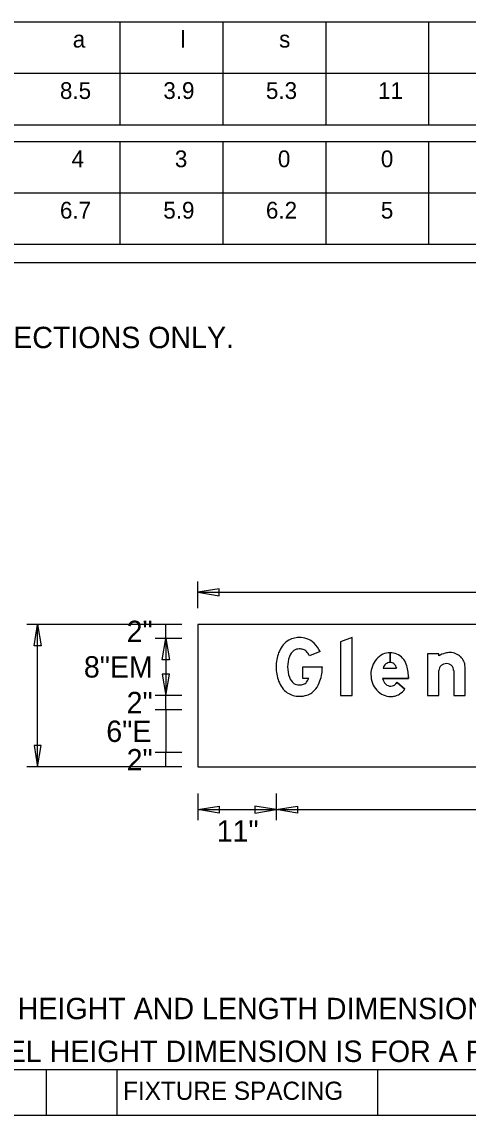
# Model space of a CAD drawing. Extents: x 764 to 1076, y -284 to -242.
# Drawn here: x 1056.47 to 1061.69, y -265.37 to -252.59 of the extents above; entities that cross this region are included whole.
import ezdxf

# ---------------------------------------------------------------- set-up
doc = ezdxf.new("R2010")
doc.units = 0
for name, color, linetype in [('GSBWFill', 7, 'Continuous'), ('GSColorFill', 7, 'Continuous'), ('GSDims', 7, 'Continuous'), ('GSOutline', 7, 'Continuous'), ('GSSign', 7, 'Continuous'), ('SheetLinesMisc2_dp', 7, 'Continuous'), ('TextLabel', 7, 'Continuous'), ('TextMinor', 7, 'Continuous')]:
    doc.layers.add(name, color=color, linetype=linetype)

msp = doc.modelspace()

# ---------------------------------------------------------------- linework, layer by layer
at = {"layer": 'GSBWFill'}
for p, q in [((1067.529, -259.634), (1058.529, -259.634)), ((1058.529, -259.634), (1058.529, -261.3)), ((1060.777, -259.965), (1060.777, -260.08)), ((1060.778, -260.08), (1060.778, -259.965)), ((1060.696, -260.147), (1060.854, -260.147)), ((1061.521, -260.172), (1061.521, -260.465)), ((1060.859, -260.312), (1060.951, -260.393)), ((1058.529, -261.3), (1067.529, -261.3))]:
    msp.add_line(p, q, dxfattribs=at)
msp.add_lwpolyline([(1060.332, -260.465), (1060.332, -259.786), (1060.198, -259.837), (1060.198, -260.465)], close=True, dxfattribs=at)
for points in [[(1059.958, -259.953), (1059.833, -260)], [(1061.347, -260.002), (1061.347, -259.978), (1061.214, -259.978), (1061.214, -260.465), (1061.347, -260.465), (1061.347, -260.172)], [(1059.826, -260.265), (1059.756, -260.265), (1059.756, -260.131), (1059.984, -260.131)], [(1061.521, -260.465), (1061.654, -260.465), (1061.654, -260.129)], [(1060.993, -260.248), (1060.993, -260.267), (1060.689, -260.267)]]:
    msp.add_lwpolyline(points, dxfattribs=at)
for centre, major_axis, ratio, start_param, end_param in [((1059.747, -260.063), (0, 0.29), 0.999998, 0.634329, 1.227998), ((1059.714, -260.043), (0, 0.255), 0.999998, 6.282946, 6.85835), ((1059.714, -260.074), (0, 0.287), 0.999998, 5.968128, 6.283185), ((1059.733, -260.017), (0, 0.227), 0.999998, 5.51497, 5.968128), ((1059.683, -260.069), (0, 0.298), 0.999998, 5.112302, 5.51497), ((1059.971, -260.139), (0, 0.527), 0.999998, 1.233536, 1.555728), ((1059.942, -260.132), (0, 0.363), 0.999998, 1.228714, 1.570494), ((1059.747, -260.063), (0, 0.157), 0.999998, 0.660238, 1.227998), ((1059.714, -260.043), (0, 0.122), 0.999998, 6.282815, 6.826868), ((1059.714, -260.074), (0, 0.153), 0.999998, 5.968128, 6.283185), ((1059.733, -260.017), (0, 0.0934), 0.999998, 5.51497, 5.968128), ((1059.683, -260.069), (0, 0.165), 0.999998, 5.141395, 5.51497), ((1060.791, -260.191), (0, 0.229), 0.999995, 0.44196, 0.851746), ((1060.777, -260.162), (0, 0.197), 0.999995, 0, 0.44196), ((1060.777, -260.162), (0, 0.197), 0.999995, 5.868518, 6.283016), ((1060.772, -260.17), (0, 0.207), 0.999995, 5.061282, 5.861635), ((1061.476, -260.205), (0, 0.24), 0.999998, 0.235088, 0.567132), ((1061.479, -260.231), (0, 0.267), 0.999998, 0, 0.219986), ((1061.479, -260.152), (0, 0.188), 0.999998, 5.914285, 6.283185), ((1061.483, -260.141), (0, 0.175), 0.999998, 5.532258, 5.914285), ((1061.49, -260.133), (0, 0.165), 0.999998, 5.130076, 5.532258), ((1059.971, -260.124), (0, 0.527), 0.999998, 1.585865, 1.908057), ((1059.941, -260.131), (0, 0.363), 0.999998, 1.571362, 1.913142), ((1059.497, -260.131), (0, 0.488), 0.999998, 4.373891, 4.712389), ((1060.845, -260.221), (0, 0.293), 0.999995, 1.222943, 1.570796), ((1060.812, -260.209), (0, 0.257), 0.999995, 0.851746, 1.222943), ((1060.796, -260.177), (0, 0.105), 0.999995, 0.703138, 1.275447), ((1060.777, -260.157), (0, 0.0773), 0.999995, 0, 0.684319), ((1060.777, -260.169), (0, 0.0896), 0.999995, 6.008019, 6.282813), ((1060.788, -260.131), (0, 0.05), 0.999995, 5.468651, 6.008019), ((1060.729, -260.188), (0, 0.132), 0.999995, 5.027692, 5.468651), ((1060.559, -260.248), (0, 0.433), 0.999995, 4.712389, 5.061282), ((1061.417, -260.172), (0, 0.0694), 0.999998, 1.126231, 1.570796), ((1061.427, -260.177), (0, 0.0812), 0.999998, 0.715718, 1.126231), ((1061.434, -260.185), (0, 0.0917), 0.999998, 0.345704, 0.715718), ((1061.439, -260.198), (0, 0.105), 0.999998, 0, 0.345704), ((1061.439, -260.177), (0, 0.0842), 0.999998, 5.900624, 6.283185), ((1061.44, -260.175), (0, 0.0818), 0.999998, 5.51227, 5.900624), ((1061.441, -260.173), (0, 0.0797), 0.999998, 5.115435, 5.51227), ((1061.443, -260.172), (0, 0.0773), 0.999998, 4.712389, 5.115435), ((1061.501, -260.129), (0, 0.153), 0.999998, 4.712389, 5.130076), ((1059.747, -260.2), (0, 0.157), 0.999998, 1.913852, 2.481612), ((1059.656, -260.201), (0, 0.181), 0.999998, 4.071542, 4.353904), ((1060.837, -260.221), (0, 0.284), 0.999995, 1.570796, 1.928626), ((1060.817, -260.238), (0, 0.131), 0.999995, 1.788032, 2.378697), ((1059.747, -260.2), (0, 0.29), 0.999998, 1.913595, 2.507264), ((1059.714, -260.22), (0, 0.122), 0.999998, 2.597779, 3.141832), ((1059.714, -260.164), (0, 0.178), 0.999998, 3.141503, 3.435382), ((1059.746, -260.268), (0, 0.0689), 0.999998, 3.435472, 4.071542), ((1059.746, -260.268), (0, 0.202), 0.999998, 3.435472, 4.071542), ((1059.656, -260.201), (0, 0.315), 0.999998, 4.071542, 4.414751), ((1060.811, -260.231), (0, 0.257), 0.999995, 1.928626, 2.305123), ((1060.795, -260.246), (0, 0.235), 0.999995, 2.305123, 2.711411), ((1060.786, -260.27), (0, 0.0868), 0.999995, 2.383204, 3.128268), ((1060.778, -260.261), (0, 0.0957), 0.999995, 3.209537, 4.158837), ((1060.755, -260.239), (0, 0.248), 0.999995, 3.710413, 4.047817), ((1059.714, -260.22), (0, 0.255), 0.999998, 2.566428, 3.141832), ((1059.714, -260.164), (0, 0.311), 0.999998, 3.141593, 3.435472), ((1060.785, -260.268), (0, 0.21), 0.999995, 2.711411, 3.141593), ((1060.785, -260.268), (0, 0.21), 0.999995, 3.141593, 3.35931), ((1060.79, -260.294), (0, 0.183), 0.999995, 3.35931, 3.710413)]:
    msp.add_ellipse(centre, major_axis=major_axis, ratio=ratio, start_param=start_param, end_param=end_param, dxfattribs=at)
at = {"layer": 'GSColorFill'}
for p, q in [((1067.529, -259.634), (1058.529, -259.634)), ((1058.529, -259.634), (1058.529, -261.3)), ((1067.529, -259.634), (1058.529, -259.634)), ((1058.529, -259.634), (1058.529, -261.3)), ((1060.777, -259.965), (1060.777, -260.08)), ((1060.778, -260.08), (1060.778, -259.965)), ((1060.696, -260.147), (1060.854, -260.147)), ((1061.521, -260.172), (1061.521, -260.465)), ((1060.859, -260.312), (1060.951, -260.393)), ((1058.529, -261.3), (1067.529, -261.3)), ((1058.529, -261.3), (1067.529, -261.3))]:
    msp.add_line(p, q, dxfattribs=at)
msp.add_lwpolyline([(1060.332, -260.465), (1060.332, -259.786), (1060.198, -259.837), (1060.198, -260.465)], close=True, dxfattribs=at)
for points in [[(1059.958, -259.953), (1059.833, -260)], [(1061.347, -260.002), (1061.347, -259.978), (1061.214, -259.978), (1061.214, -260.465), (1061.347, -260.465), (1061.347, -260.172)], [(1059.826, -260.265), (1059.756, -260.265), (1059.756, -260.131), (1059.984, -260.131)], [(1061.521, -260.465), (1061.654, -260.465), (1061.654, -260.129)], [(1060.993, -260.248), (1060.993, -260.267), (1060.689, -260.267)]]:
    msp.add_lwpolyline(points, dxfattribs=at)
for centre, major_axis, ratio, start_param, end_param in [((1059.747, -260.063), (0, 0.29), 0.999998, 0.634329, 1.227998), ((1059.714, -260.043), (0, 0.255), 0.999998, 6.282946, 6.85835), ((1059.714, -260.074), (0, 0.287), 0.999998, 5.968128, 6.283185), ((1059.733, -260.017), (0, 0.227), 0.999998, 5.51497, 5.968128), ((1059.683, -260.069), (0, 0.298), 0.999998, 5.112302, 5.51497), ((1059.971, -260.139), (0, 0.527), 0.999998, 1.233536, 1.555728), ((1059.942, -260.132), (0, 0.363), 0.999998, 1.228714, 1.570494), ((1059.747, -260.063), (0, 0.157), 0.999998, 0.660238, 1.227998), ((1059.714, -260.043), (0, 0.122), 0.999998, 6.282815, 6.826868), ((1059.714, -260.074), (0, 0.153), 0.999998, 5.968128, 6.283185), ((1059.733, -260.017), (0, 0.0934), 0.999998, 5.51497, 5.968128), ((1059.683, -260.069), (0, 0.165), 0.999998, 5.141395, 5.51497), ((1060.791, -260.191), (0, 0.229), 0.999995, 0.44196, 0.851746), ((1060.777, -260.162), (0, 0.197), 0.999995, 0, 0.44196), ((1060.777, -260.162), (0, 0.197), 0.999995, 5.868518, 6.283016), ((1060.772, -260.17), (0, 0.207), 0.999995, 5.061282, 5.861635), ((1061.476, -260.205), (0, 0.24), 0.999998, 0.235088, 0.567132), ((1061.479, -260.231), (0, 0.267), 0.999998, 0, 0.219986), ((1061.479, -260.152), (0, 0.188), 0.999998, 5.914285, 6.283185), ((1061.483, -260.141), (0, 0.175), 0.999998, 5.532258, 5.914285), ((1061.49, -260.133), (0, 0.165), 0.999998, 5.130076, 5.532258), ((1059.971, -260.124), (0, 0.527), 0.999998, 1.585865, 1.908057), ((1059.941, -260.131), (0, 0.363), 0.999998, 1.571362, 1.913142), ((1059.497, -260.131), (0, 0.488), 0.999998, 4.373891, 4.712389), ((1060.845, -260.221), (0, 0.293), 0.999995, 1.222943, 1.570796), ((1060.812, -260.209), (0, 0.257), 0.999995, 0.851746, 1.222943), ((1060.796, -260.177), (0, 0.105), 0.999995, 0.703138, 1.275447), ((1060.777, -260.157), (0, 0.0773), 0.999995, 0, 0.684319), ((1060.777, -260.169), (0, 0.0896), 0.999995, 6.008019, 6.282813), ((1060.788, -260.131), (0, 0.05), 0.999995, 5.468651, 6.008019), ((1060.729, -260.188), (0, 0.132), 0.999995, 5.027692, 5.468651), ((1060.559, -260.248), (0, 0.433), 0.999995, 4.712389, 5.061282), ((1061.417, -260.172), (0, 0.0694), 0.999998, 1.126231, 1.570796), ((1061.427, -260.177), (0, 0.0812), 0.999998, 0.715718, 1.126231), ((1061.434, -260.185), (0, 0.0917), 0.999998, 0.345704, 0.715718), ((1061.439, -260.198), (0, 0.105), 0.999998, 0, 0.345704), ((1061.439, -260.177), (0, 0.0842), 0.999998, 5.900624, 6.283185), ((1061.44, -260.175), (0, 0.0818), 0.999998, 5.51227, 5.900624), ((1061.441, -260.173), (0, 0.0797), 0.999998, 5.115435, 5.51227), ((1061.443, -260.172), (0, 0.0773), 0.999998, 4.712389, 5.115435), ((1061.501, -260.129), (0, 0.153), 0.999998, 4.712389, 5.130076), ((1059.747, -260.2), (0, 0.157), 0.999998, 1.913852, 2.481612), ((1059.656, -260.201), (0, 0.181), 0.999998, 4.071542, 4.353904), ((1060.837, -260.221), (0, 0.284), 0.999995, 1.570796, 1.928626), ((1060.817, -260.238), (0, 0.131), 0.999995, 1.788032, 2.378697), ((1059.747, -260.2), (0, 0.29), 0.999998, 1.913595, 2.507264), ((1059.714, -260.22), (0, 0.122), 0.999998, 2.597779, 3.141832), ((1059.714, -260.164), (0, 0.178), 0.999998, 3.141503, 3.435382), ((1059.746, -260.268), (0, 0.0689), 0.999998, 3.435472, 4.071542), ((1059.746, -260.268), (0, 0.202), 0.999998, 3.435472, 4.071542), ((1059.656, -260.201), (0, 0.315), 0.999998, 4.071542, 4.414751), ((1060.811, -260.231), (0, 0.257), 0.999995, 1.928626, 2.305123), ((1060.795, -260.246), (0, 0.235), 0.999995, 2.305123, 2.711411), ((1060.786, -260.27), (0, 0.0868), 0.999995, 2.383204, 3.128268), ((1060.778, -260.261), (0, 0.0957), 0.999995, 3.209537, 4.158837), ((1060.755, -260.239), (0, 0.248), 0.999995, 3.710413, 4.047817), ((1059.714, -260.22), (0, 0.255), 0.999998, 2.566428, 3.141832), ((1059.714, -260.164), (0, 0.311), 0.999998, 3.141593, 3.435472), ((1060.785, -260.268), (0, 0.21), 0.999995, 2.711411, 3.141593), ((1060.785, -260.268), (0, 0.21), 0.999995, 3.141593, 3.35931), ((1060.79, -260.294), (0, 0.183), 0.999995, 3.35931, 3.710413)]:
    msp.add_ellipse(centre, major_axis=major_axis, ratio=ratio, start_param=start_param, end_param=end_param, dxfattribs=at)
at = {"layer": 'GSDims'}
for p, q in [((1058.529, -259.446), (1058.529, -259.134)), ((1058.529, -259.259), (1067.529, -259.259)), ((1058.529, -259.446), (1058.529, -259.446)), ((1056.842, -259.634), (1056.529, -259.634)), ((1056.654, -261.3), (1056.654, -259.634)), ((1058.342, -259.634), (1056.842, -259.634)), ((1058.342, -259.634), (1058.029, -259.634)), ((1058.154, -259.798), (1058.154, -259.634)), ((1058.342, -259.798), (1058.029, -259.798)), ((1058.342, -259.798), (1058.029, -259.798)), ((1058.154, -259.798), (1058.154, -260.465)), ((1058.342, -260.465), (1058.029, -260.465)), ((1058.342, -260.465), (1058.029, -260.465)), ((1058.154, -260.634), (1058.154, -260.465)), ((1058.342, -260.634), (1058.029, -260.634)), ((1058.342, -260.634), (1058.029, -260.634)), ((1058.154, -260.634), (1058.154, -261.134)), ((1058.342, -261.134), (1058.029, -261.134)), ((1058.342, -261.134), (1058.029, -261.134)), ((1058.154, -261.3), (1058.154, -261.134)), ((1056.842, -261.3), (1056.529, -261.3)), ((1058.342, -261.3), (1056.842, -261.3)), ((1058.342, -261.3), (1058.029, -261.3)), ((1058.529, -261.613), (1058.529, -261.925)), ((1058.529, -261.613), (1058.529, -261.925)), ((1059.444, -261.613), (1059.444, -261.925)), ((1059.444, -261.613), (1059.444, -261.925)), ((1058.529, -261.8), (1059.444, -261.8)), ((1059.444, -261.8), (1066.614, -261.8))]:
    msp.add_line(p, q, dxfattribs=at)
for points in [[(1058.529, -259.259), (1058.779, -259.3), (1058.779, -259.217)], [(1056.654, -259.634), (1056.696, -259.884), (1056.613, -259.884)], [(1058.154, -259.798), (1058.196, -260.048), (1058.113, -260.048)], [(1058.154, -260.465), (1058.196, -260.215), (1058.113, -260.215)], [(1056.654, -261.3), (1056.696, -261.05), (1056.613, -261.05)], [(1058.529, -261.8), (1058.779, -261.759), (1058.779, -261.842)], [(1059.444, -261.8), (1059.194, -261.759), (1059.194, -261.842)], [(1059.444, -261.8), (1059.694, -261.759), (1059.694, -261.842)]]:
    msp.add_lwpolyline(points, close=True, dxfattribs=at)
at = {"layer": 'GSOutline'}
for p, q in [((1067.529, -259.634), (1058.529, -259.634)), ((1058.529, -259.634), (1058.529, -261.3)), ((1060.696, -260.147), (1060.854, -260.147)), ((1061.521, -260.172), (1061.521, -260.465)), ((1060.951, -260.393), (1060.859, -260.312)), ((1058.529, -261.3), (1067.529, -261.3))]:
    msp.add_line(p, q, dxfattribs=at)
msp.add_lwpolyline([(1060.332, -260.465), (1060.332, -259.786), (1060.198, -259.837), (1060.198, -260.465)], close=True, dxfattribs=at)
for points in [[(1059.958, -259.953), (1059.833, -260)], [(1061.347, -260.002), (1061.347, -259.978), (1061.214, -259.978), (1061.214, -260.465), (1061.347, -260.465), (1061.347, -260.172)], [(1059.826, -260.265), (1059.756, -260.265), (1059.756, -260.131), (1059.984, -260.131)], [(1061.521, -260.465), (1061.654, -260.465), (1061.654, -260.129)], [(1060.689, -260.267), (1060.993, -260.267), (1060.993, -260.248)]]:
    msp.add_lwpolyline(points, dxfattribs=at)
for centre, major_axis, ratio, start_param, end_param in [((1059.747, -260.063), (0, 0.29), 0.999998, 0.634329, 1.227998), ((1059.714, -260.043), (0, 0.255), 0.999998, 6.282946, 6.85835), ((1059.714, -260.074), (0, 0.287), 0.999998, 5.968128, 6.283185), ((1059.733, -260.017), (0, 0.227), 0.999998, 5.51497, 5.968128), ((1059.683, -260.069), (0, 0.298), 0.999998, 5.112302, 5.51497), ((1059.971, -260.139), (0, 0.527), 0.999998, 1.233536, 1.555728), ((1059.942, -260.132), (0, 0.363), 0.999998, 1.228714, 1.570494), ((1059.747, -260.063), (0, 0.157), 0.999998, 0.660238, 1.227998), ((1059.714, -260.043), (0, 0.122), 0.999998, 6.282815, 6.826868), ((1059.714, -260.074), (0, 0.153), 0.999998, 5.968128, 6.283185), ((1059.733, -260.017), (0, 0.0934), 0.999998, 5.51497, 5.968128), ((1059.683, -260.069), (0, 0.165), 0.999998, 5.141395, 5.51497), ((1060.791, -260.191), (0, 0.229), 0.999995, 0.44196, 0.851746), ((1060.777, -260.162), (0, 0.197), 0.999995, 0, 0.44196), ((1060.777, -260.162), (0, 0.197), 0.999995, 5.868518, 6.283185), ((1060.772, -260.17), (0, 0.207), 0.999995, 5.061282, 5.861635), ((1061.476, -260.205), (0, 0.24), 0.999998, 0.235088, 0.567132), ((1061.479, -260.231), (0, 0.267), 0.999998, 0, 0.219986), ((1061.479, -260.152), (0, 0.188), 0.999998, 5.914285, 6.283185), ((1061.483, -260.141), (0, 0.175), 0.999998, 5.532258, 5.914285), ((1061.49, -260.133), (0, 0.165), 0.999998, 5.130076, 5.532258), ((1059.971, -260.124), (0, 0.527), 0.999998, 1.585865, 1.908057), ((1059.941, -260.131), (0, 0.363), 0.999998, 1.571362, 1.913142), ((1059.497, -260.131), (0, 0.488), 0.999998, 4.373891, 4.712389), ((1060.845, -260.221), (0, 0.293), 0.999995, 1.222943, 1.570796), ((1060.812, -260.209), (0, 0.257), 0.999995, 0.851746, 1.222943), ((1060.796, -260.177), (0, 0.105), 0.999995, 0.703138, 1.275447), ((1060.777, -260.157), (0, 0.0773), 0.999995, 0, 0.684319), ((1060.777, -260.169), (0, 0.0896), 0.999995, 6.008019, 6.283185), ((1060.788, -260.131), (0, 0.05), 0.999995, 5.468651, 6.008019), ((1060.729, -260.188), (0, 0.132), 0.999995, 5.027692, 5.468651), ((1060.559, -260.248), (0, 0.433), 0.999995, 4.712389, 5.061282), ((1061.417, -260.172), (0, 0.0694), 0.999998, 1.126231, 1.570796), ((1061.427, -260.177), (0, 0.0812), 0.999998, 0.715718, 1.126231), ((1061.434, -260.185), (0, 0.0917), 0.999998, 0.345704, 0.715718), ((1061.439, -260.198), (0, 0.105), 0.999998, 0, 0.345704), ((1061.439, -260.177), (0, 0.0842), 0.999998, 5.900624, 6.283185), ((1061.44, -260.175), (0, 0.0818), 0.999998, 5.51227, 5.900624), ((1061.441, -260.173), (0, 0.0797), 0.999998, 5.115435, 5.51227), ((1061.443, -260.172), (0, 0.0773), 0.999998, 4.712389, 5.115435), ((1061.501, -260.129), (0, 0.153), 0.999998, 4.712389, 5.130076), ((1059.747, -260.2), (0, 0.157), 0.999998, 1.913852, 2.481612), ((1059.656, -260.201), (0, 0.181), 0.999998, 4.071542, 4.353904), ((1060.837, -260.221), (0, 0.284), 0.999995, 1.570796, 1.928626), ((1060.817, -260.238), (0, 0.131), 0.999995, 1.788032, 2.378697), ((1059.747, -260.2), (0, 0.29), 0.999998, 1.913595, 2.507264), ((1059.714, -260.22), (0, 0.122), 0.999998, 2.597779, 3.141832), ((1059.714, -260.164), (0, 0.178), 0.999998, 3.141503, 3.435382), ((1059.746, -260.268), (0, 0.0689), 0.999998, 3.435472, 4.071542), ((1059.746, -260.268), (0, 0.202), 0.999998, 3.435472, 4.071542), ((1059.656, -260.201), (0, 0.315), 0.999998, 4.071542, 4.414751), ((1060.811, -260.231), (0, 0.257), 0.999995, 1.928626, 2.305123), ((1060.795, -260.246), (0, 0.235), 0.999995, 2.305123, 2.711411), ((1060.786, -260.27), (0, 0.0868), 0.999995, 2.383204, 3.128268), ((1060.778, -260.261), (0, 0.0957), 0.999995, 3.209537, 4.158837), ((1060.755, -260.239), (0, 0.248), 0.999995, 3.710413, 4.047817), ((1059.714, -260.22), (0, 0.255), 0.999998, 2.566428, 3.141832), ((1059.714, -260.164), (0, 0.311), 0.999998, 3.141593, 3.435472), ((1060.785, -260.268), (0, 0.21), 0.999995, 2.711411, 3.141593), ((1060.785, -260.268), (0, 0.21), 0.999995, 3.141593, 3.35931), ((1060.79, -260.294), (0, 0.183), 0.999995, 3.35931, 3.710413)]:
    msp.add_ellipse(centre, major_axis=major_axis, ratio=ratio, start_param=start_param, end_param=end_param, dxfattribs=at)
at = {"layer": 'SheetLinesMisc2_dp'}
for p, q in [((1043.672, -252.589), (1073.266, -252.589)), ((1057.616, -252.589), (1057.616, -253.791)), ((1058.82, -252.589), (1058.82, -253.791)), ((1060.024, -252.589), (1060.024, -253.791)), ((1061.227, -252.589), (1061.227, -253.791)), ((1043.672, -253.19), (1073.266, -253.19)), ((1043.672, -253.791), (1073.266, -253.791)), ((1043.672, -253.987), (1073.266, -253.987)), ((1057.616, -253.987), (1057.616, -255.189)), ((1058.82, -253.987), (1058.82, -255.189)), ((1060.024, -253.987), (1060.024, -255.189)), ((1061.227, -253.987), (1061.227, -255.189)), ((1043.672, -254.588), (1073.266, -254.588)), ((1043.672, -255.189), (1073.266, -255.189)), ((1052.8, -255.404), (1073.266, -255.404)), ((1052.8, -264.839), (1073.266, -264.839)), ((1056.753, -264.839), (1056.753, -265.373)), ((1057.581, -264.839), (1057.581, -265.373)), ((1060.629, -264.839), (1060.629, -265.373)), ((1052.8, -265.373), (1073.266, -265.373))]:
    msp.add_line(p, q, dxfattribs=at)

# ---------------------------------------------------------------- texts
at = {"layer": 'GSDims'}
for s, p in [('2"', (1057.696, -259.841)), ('8"EM', (1057.196, -260.256)), ('2"', (1057.696, -260.674)), ('6"E', (1057.458, -261.009)), ('2"', (1057.696, -261.342)), ('11"', (1058.749, -262.175))]:
    msp.add_text(s, height=0.25, dxfattribs=at).set_placement(p)
at = {"layer": 'GSSign'}
for s, height, p in [('a', 0.196, (1057.066, -252.889)), ('l', 0.196, (1058.326, -252.889)), ('s', 0.196, (1059.479, -252.889)), ('8.5', 0.1961, (1056.916, -253.49)), ('3.9', 0.1961, (1058.125, -253.49)), ('5.3', 0.1961, (1059.325, -253.49)), ('11', 0.1961, (1060.636, -253.49)), ('4', 0.196, (1057.052, -254.288)), ('3', 0.196, (1058.26, -254.288)), ('0', 0.196, (1059.465, -254.288)), ('0', 0.196, (1060.669, -254.288)), ('6.7', 0.1961, (1056.916, -254.889)), ('5.9', 0.1961, (1058.125, -254.889)), ('6.2', 0.1961, (1059.325, -254.889)), ('5', 0.196, (1060.669, -254.889))]:
    msp.add_text(s, height=height, dxfattribs=at).set_placement(p)
at = {"layer": 'TextLabel'}
for s, p in [('USE AT "T" INTERSECTIONS ONLY.', (1053.309, -256.404)), ('NOTE: THE FRAME HEIGHT AND LENGTH DIMENSIONS MUST BE VERIFIED.', (1053.284, -264.251)), ('       THE SIGN PANEL HEIGHT DIMENSION IS FOR A FRAME MEASURING 20 INCHES IN HEIGHT.', (1053.284, -264.751))]:
    msp.add_text(s, height=0.25, dxfattribs=at).set_placement(p)
at = {"layer": 'TextMinor'}
msp.add_text('FIXTURE SPACING', height=0.21258, dxfattribs=at).set_placement((1057.655, -265.194))

doc.saveas('drawing.dxf')
